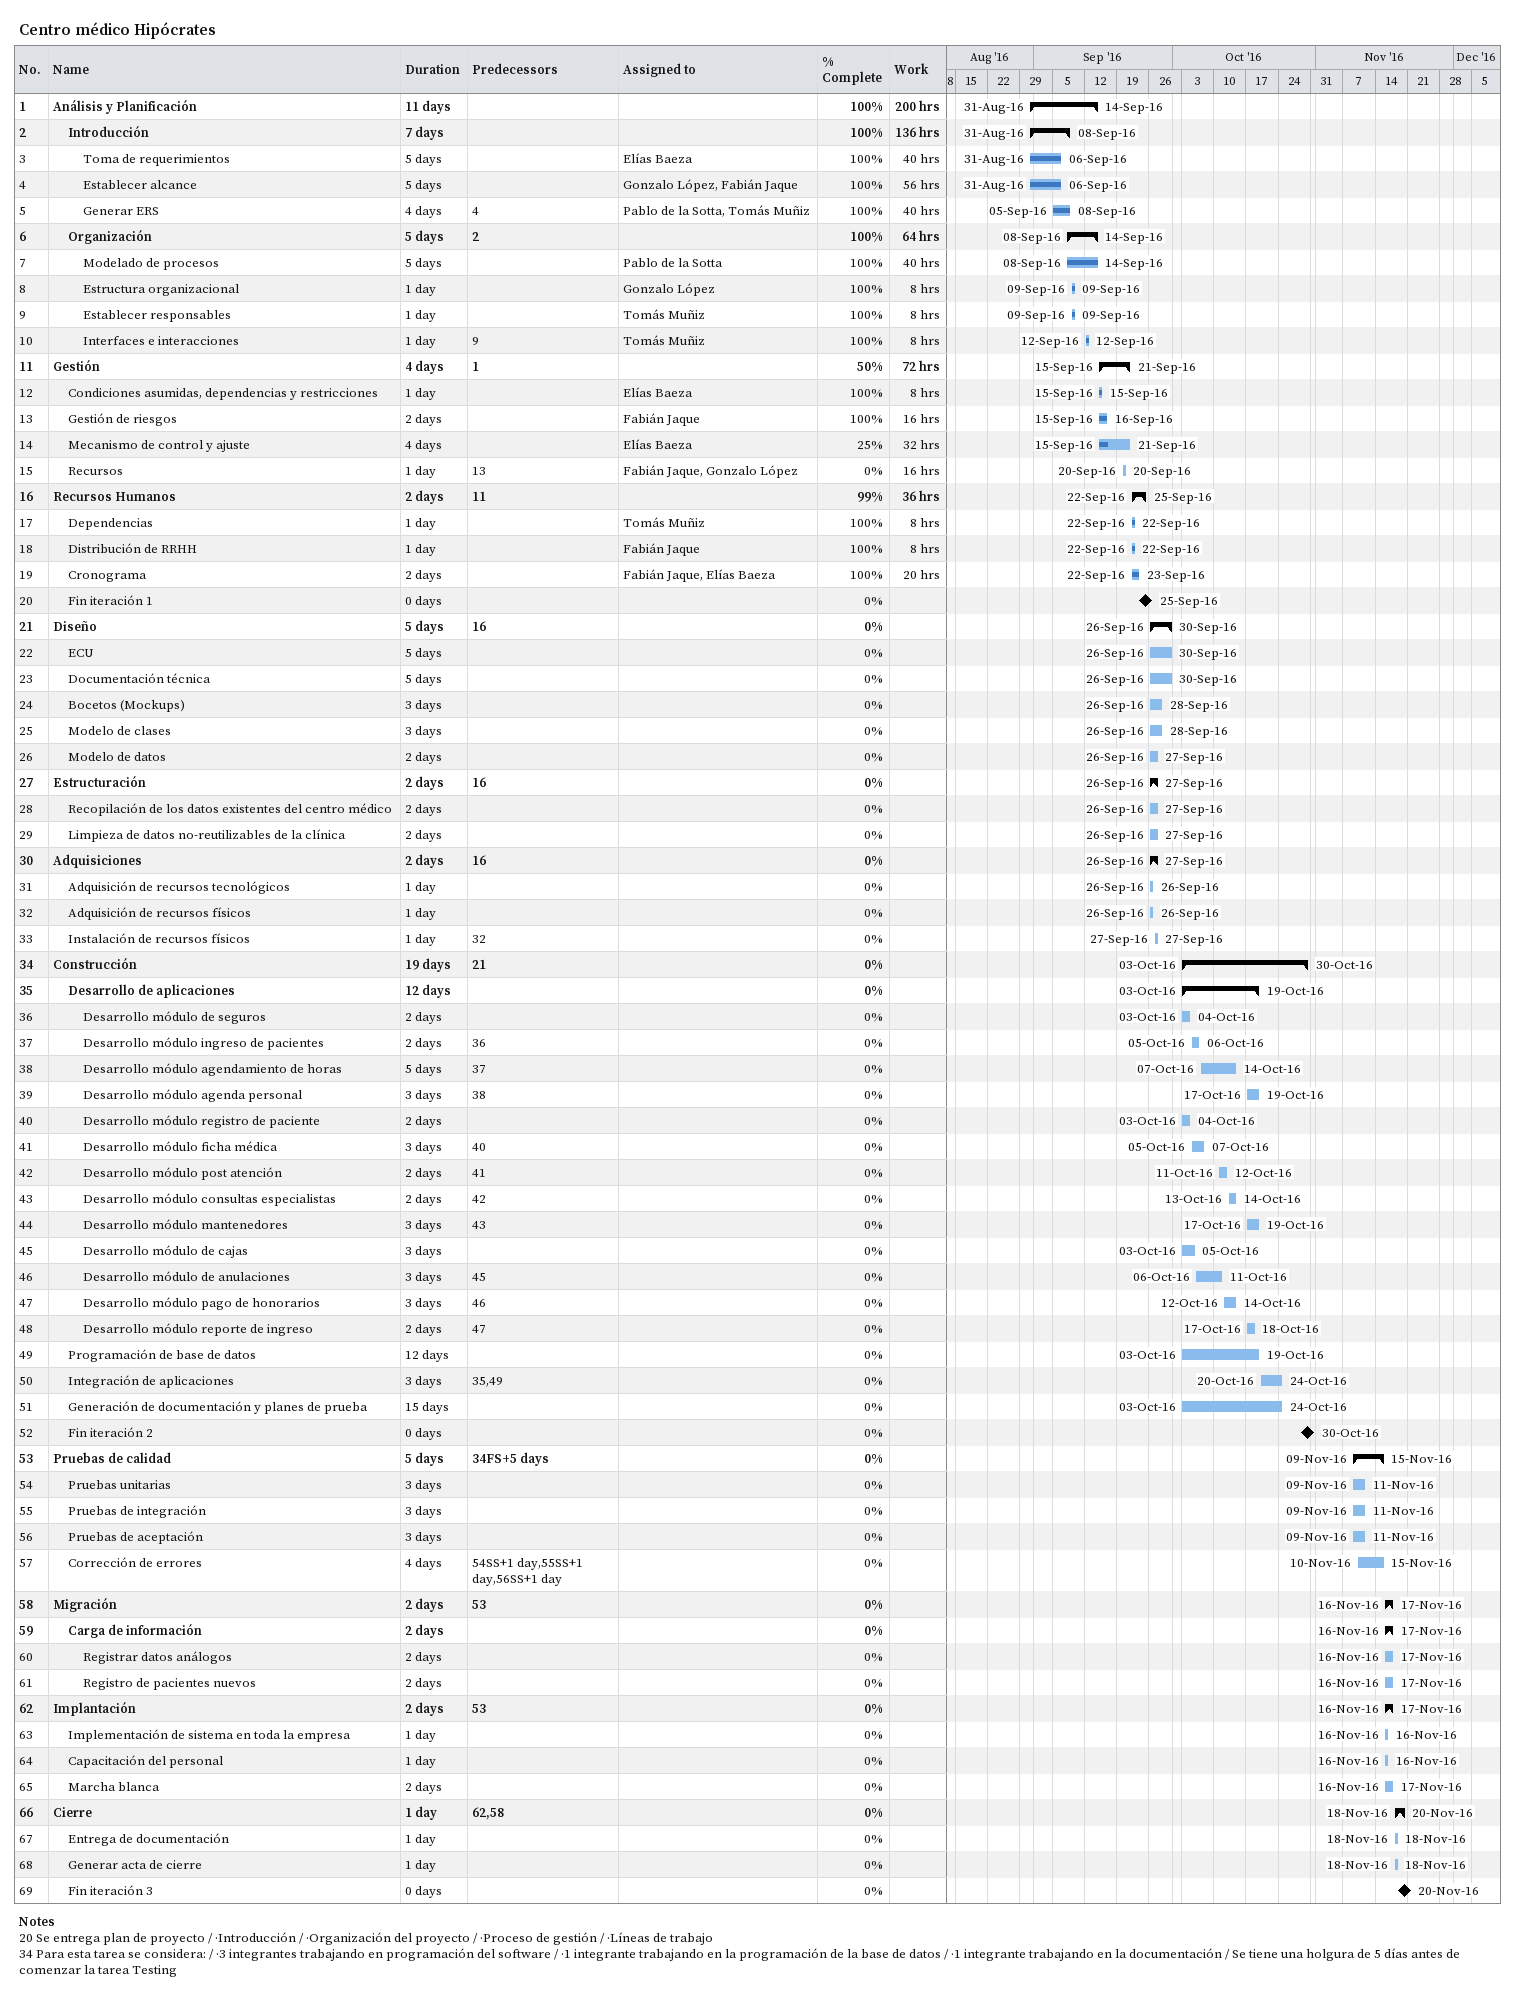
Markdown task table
Centro médico Hipócrates

| ID | Level | Task | Duration | Start | Finish | Predecessors | Resources | % complete | Work (h) |
|---|---|---|---|---|---|---|---|---|---|
| 1 | 1 | **Análisis y Planificación** | 11d | 2016-08-31 | 2016-09-14 |  |  | 100 | 200 |
| 2 | 2 | **Introducción** | 7d | 2016-08-31 | 2016-09-08 |  |  | 100 | 136 |
| 3 | 3 | Toma de requerimientos | 5d | 2016-08-31 | 2016-09-06 |  | Elías Baeza | 100 | 40 |
| 4 | 3 | Establecer alcance | 5d | 2016-08-31 | 2016-09-06 |  | Gonzalo López, Fabián Jaque | 100 | 56 |
| 5 | 3 | Generar ERS | 4d | 2016-09-05 | 2016-09-08 | 4 | Pablo de la Sotta, Tomás Muñiz | 100 | 40 |
| 6 | 2 | **Organización** | 5d | 2016-09-08 | 2016-09-14 | 2 |  | 100 | 64 |
| 7 | 3 | Modelado de procesos | 5d | 2016-09-08 | 2016-09-14 |  | Pablo de la Sotta | 100 | 40 |
| 8 | 3 | Estructura organizacional | 1d | 2016-09-09 | 2016-09-09 |  | Gonzalo López | 100 | 8 |
| 9 | 3 | Establecer responsables | 1d | 2016-09-09 | 2016-09-09 |  | Tomás Muñiz | 100 | 8 |
| 10 | 3 | Interfaces e interacciones | 1d | 2016-09-12 | 2016-09-12 | 9 | Tomás Muñiz | 100 | 8 |
| 11 | 1 | **Gestión** | 4d | 2016-09-15 | 2016-09-21 | 1 |  | 50 | 72 |
| 12 | 2 | Condiciones asumidas, dependencias y restricciones | 1d | 2016-09-15 | 2016-09-15 |  | Elías Baeza | 100 | 8 |
| 13 | 2 | Gestión de riesgos | 2d | 2016-09-15 | 2016-09-16 |  | Fabián Jaque | 100 | 16 |
| 14 | 2 | Mecanismo de control y ajuste | 4d | 2016-09-15 | 2016-09-21 |  | Elías Baeza | 25 | 32 |
| 15 | 2 | Recursos | 1d | 2016-09-20 | 2016-09-20 | 13 | Fabián Jaque, Gonzalo López | 0 | 16 |
| 16 | 1 | **Recursos Humanos** | 2d | 2016-09-22 | 2016-09-25 | 11 |  | 99 | 36 |
| 17 | 2 | Dependencias | 1d | 2016-09-22 | 2016-09-22 |  | Tomás Muñiz | 100 | 8 |
| 18 | 2 | Distribución de RRHH | 1d | 2016-09-22 | 2016-09-22 |  | Fabián Jaque | 100 | 8 |
| 19 | 2 | Cronograma | 2d | 2016-09-22 | 2016-09-23 |  | Fabián Jaque, Elías Baeza | 100 | 20 |
| 20 | 2 | Fin iteración 1 | 0d | 2016-09-25 | 2016-09-25 |  |  | 0 |  |
| 21 | 1 | **Diseño** | 5d | 2016-09-26 | 2016-09-30 | 16 |  | 0 |  |
| 22 | 2 | ECU | 5d | 2016-09-26 | 2016-09-30 |  |  | 0 |  |
| 23 | 2 | Documentación técnica | 5d | 2016-09-26 | 2016-09-30 |  |  | 0 |  |
| 24 | 2 | Bocetos (Mockups) | 3d | 2016-09-26 | 2016-09-28 |  |  | 0 |  |
| 25 | 2 | Modelo de clases | 3d | 2016-09-26 | 2016-09-28 |  |  | 0 |  |
| 26 | 2 | Modelo de datos | 2d | 2016-09-26 | 2016-09-27 |  |  | 0 |  |
| 27 | 1 | **Estructuración** | 2d | 2016-09-26 | 2016-09-27 | 16 |  | 0 |  |
| 28 | 2 | Recopilación de los datos existentes del centro médico | 2d | 2016-09-26 | 2016-09-27 |  |  | 0 |  |
| 29 | 2 | Limpieza de datos no-reutilizables de la clínica | 2d | 2016-09-26 | 2016-09-27 |  |  | 0 |  |
| 30 | 1 | **Adquisiciones** | 2d | 2016-09-26 | 2016-09-27 | 16 |  | 0 |  |
| 31 | 2 | Adquisición de recursos tecnológicos | 1d | 2016-09-26 | 2016-09-26 |  |  | 0 |  |
| 32 | 2 | Adquisición de recursos físicos | 1d | 2016-09-26 | 2016-09-26 |  |  | 0 |  |
| 33 | 2 | Instalación de recursos físicos | 1d | 2016-09-27 | 2016-09-27 | 32 |  | 0 |  |
| 34 | 1 | **Construcción** | 19d | 2016-10-03 | 2016-10-30 | 21 |  | 0 |  |
| 35 | 2 | **Desarrollo de aplicaciones** | 12d | 2016-10-03 | 2016-10-19 |  |  | 0 |  |
| 36 | 3 | Desarrollo módulo de seguros | 2d | 2016-10-03 | 2016-10-04 |  |  | 0 |  |
| 37 | 3 | Desarrollo módulo ingreso de pacientes | 2d | 2016-10-05 | 2016-10-06 | 36 |  | 0 |  |
| 38 | 3 | Desarrollo módulo agendamiento de horas | 5d | 2016-10-07 | 2016-10-14 | 37 |  | 0 |  |
| 39 | 3 | Desarrollo módulo agenda personal | 3d | 2016-10-17 | 2016-10-19 | 38 |  | 0 |  |
| 40 | 3 | Desarrollo módulo registro de paciente | 2d | 2016-10-03 | 2016-10-04 |  |  | 0 |  |
| 41 | 3 | Desarrollo módulo ficha médica | 3d | 2016-10-05 | 2016-10-07 | 40 |  | 0 |  |
| 42 | 3 | Desarrollo módulo post atención | 2d | 2016-10-11 | 2016-10-12 | 41 |  | 0 |  |
| 43 | 3 | Desarrollo módulo consultas especialistas | 2d | 2016-10-13 | 2016-10-14 | 42 |  | 0 |  |
| 44 | 3 | Desarrollo módulo mantenedores | 3d | 2016-10-17 | 2016-10-19 | 43 |  | 0 |  |
| 45 | 3 | Desarrollo módulo de cajas | 3d | 2016-10-03 | 2016-10-05 |  |  | 0 |  |
| 46 | 3 | Desarrollo módulo de anulaciones | 3d | 2016-10-06 | 2016-10-11 | 45 |  | 0 |  |
| 47 | 3 | Desarrollo módulo pago de honorarios | 3d | 2016-10-12 | 2016-10-14 | 46 |  | 0 |  |
| 48 | 3 | Desarrollo módulo reporte de ingreso | 2d | 2016-10-17 | 2016-10-18 | 47 |  | 0 |  |
| 49 | 2 | Programación de base de datos | 12d | 2016-10-03 | 2016-10-19 |  |  | 0 |  |
| 50 | 2 | Integración de aplicaciones | 3d | 2016-10-20 | 2016-10-24 | 35, 49 |  | 0 |  |
| 51 | 2 | Generación de documentación y planes de prueba | 15d | 2016-10-03 | 2016-10-24 |  |  | 0 |  |
| 52 | 2 | Fin iteración 2 | 0d | 2016-10-30 | 2016-10-30 |  |  | 0 |  |
| 53 | 1 | **Pruebas de calidad** | 5d | 2016-11-09 | 2016-11-15 | 34FS+5d |  | 0 |  |
| 54 | 2 | Pruebas unitarias | 3d | 2016-11-09 | 2016-11-11 |  |  | 0 |  |
| 55 | 2 | Pruebas de integración | 3d | 2016-11-09 | 2016-11-11 |  |  | 0 |  |
| 56 | 2 | Pruebas de aceptación | 3d | 2016-11-09 | 2016-11-11 |  |  | 0 |  |
| 57 | 2 | Corrección de errores | 4d | 2016-11-10 | 2016-11-15 | 54SS+1d, 55SS+1d, 56SS+1d |  | 0 |  |
| 58 | 1 | **Migración** | 2d | 2016-11-16 | 2016-11-17 | 53 |  | 0 |  |
| 59 | 2 | **Carga de información** | 2d | 2016-11-16 | 2016-11-17 |  |  | 0 |  |
| 60 | 3 | Registrar datos análogos | 2d | 2016-11-16 | 2016-11-17 |  |  | 0 |  |
| 61 | 3 | Registro de pacientes nuevos | 2d | 2016-11-16 | 2016-11-17 |  |  | 0 |  |
| 62 | 1 | **Implantación** | 2d | 2016-11-16 | 2016-11-17 | 53 |  | 0 |  |
| 63 | 2 | Implementación de sistema en toda la empresa | 1d | 2016-11-16 | 2016-11-16 |  |  | 0 |  |
| 64 | 2 | Capacitación del personal | 1d | 2016-11-16 | 2016-11-16 |  |  | 0 |  |
| 65 | 2 | Marcha blanca | 2d | 2016-11-16 | 2016-11-17 |  |  | 0 |  |
| 66 | 1 | **Cierre** | 1d | 2016-11-18 | 2016-11-20 | 62, 58 |  | 0 |  |
| 67 | 2 | Entrega de documentación | 1d | 2016-11-18 | 2016-11-18 |  |  | 0 |  |
| 68 | 2 | Generar acta de cierre | 1d | 2016-11-18 | 2016-11-18 |  |  | 0 |  |
| 69 | 2 | Fin iteración 3 | 0d | 2016-11-20 | 2016-11-20 |  |  | 0 |  |

Notes
- 20: Se entrega plan de proyecto / ·Introducción / ·Organización del proyecto / ·Proceso de gestión / ·Líneas de trabajo
- 34: Para esta tarea se considera: / ·3 integrantes trabajando en programación del software / ·1 integrante trabajando en la programación de la base de datos / ·1 integrante trabajando en la documentación / Se tiene una holgura de 5 días antes de comenzar la tarea Testing
